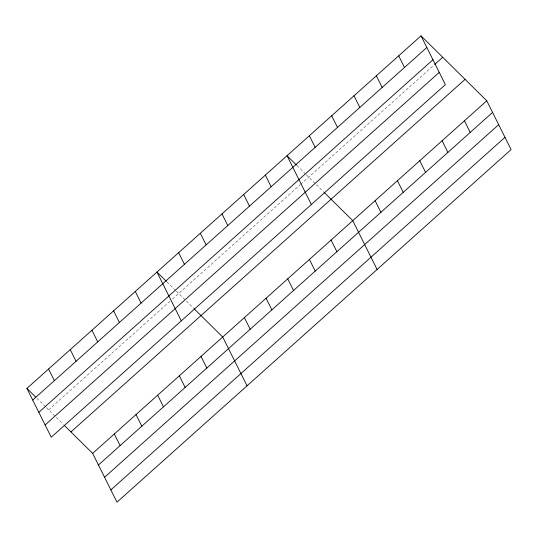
<?xml version="1.0" encoding="UTF-8"?>
<svg xmlns="http://www.w3.org/2000/svg" width="538" height="538" viewBox="0 0 538 538"><rect width="100%" height="100%" fill="white"/><g stroke="black" fill="none" stroke-linecap="round" stroke-linejoin="round"><path stroke-width="0.4" stroke-dasharray="2.69 2.02" d="M48.595 409.842L169.988 301.253M172.463 299.034L300.049 184.904M300.668 184.346L434.038 65.037M296.989 165.556L305.786 174.245M306.371 174.83L315.779 184.117M316.364 184.702L323.425 191.669M166.928 281.905L175.724 290.601M176.309 291.179L193.364 308.025M36.866 398.261L45.663 406.95M46.248 407.528L63.296 424.374"/><path stroke-width="0.81" d="M421.025 35.838L445.363 84.641L51.231 437.212L26.9 388.409L421.025 35.838L486.769 100.788L511.1 149.591L116.975 502.162L92.637 453.359L64.473 425.531M32.704 400.05L426.836 47.478M38.817 412.316L432.949 59.745M434.657 64.486L442.72 57.27M45.118 424.953L439.25 72.374M70.942 431.927L465.074 79.355M92.637 453.359L486.769 100.788M98.441 465L492.573 112.429M104.56 477.267L498.686 124.688M110.855 489.903L504.987 137.325M296.404 164.978L287.023 155.711L311.361 204.514M324.01 192.254L352.76 220.661L377.098 269.464M166.343 281.327L156.962 272.06L181.293 320.863M193.949 308.604L222.698 337.01L247.036 385.813M26.9 388.409L35.696 397.098M464.435 120.761L470.239 132.409M442.101 140.741L447.905 152.388M398.692 55.817L404.502 67.458M419.768 160.721L425.571 172.362M376.358 75.797L382.162 87.438M397.434 180.701L403.238 192.342M354.024 95.771L359.828 107.418M375.1 200.681L380.904 212.322M331.69 115.751L337.494 127.392M309.357 135.731L315.16 147.372M331.085 240.049L336.889 251.697M309.411 259.444L315.214 271.085M265.348 175.106L271.152 186.747M287.729 278.832L293.54 290.48M243.674 194.494L249.477 206.135M266.054 298.227L271.858 309.868M221.992 213.889L227.796 225.53M244.38 317.615L250.183 329.263M200.318 233.277L206.121 244.918M178.636 252.672L184.447 264.313M201.024 356.398L206.827 368.046M179.349 375.793L185.153 387.434M135.287 291.455L141.09 303.096M157.668 395.181L163.471 406.829M113.605 310.843L119.416 322.484M135.993 414.576L141.797 426.217M91.931 330.238L97.734 341.879M114.318 433.971L120.122 445.612M70.256 349.626L76.06 361.267M48.575 369.021L54.378 380.662"/></g></svg>
